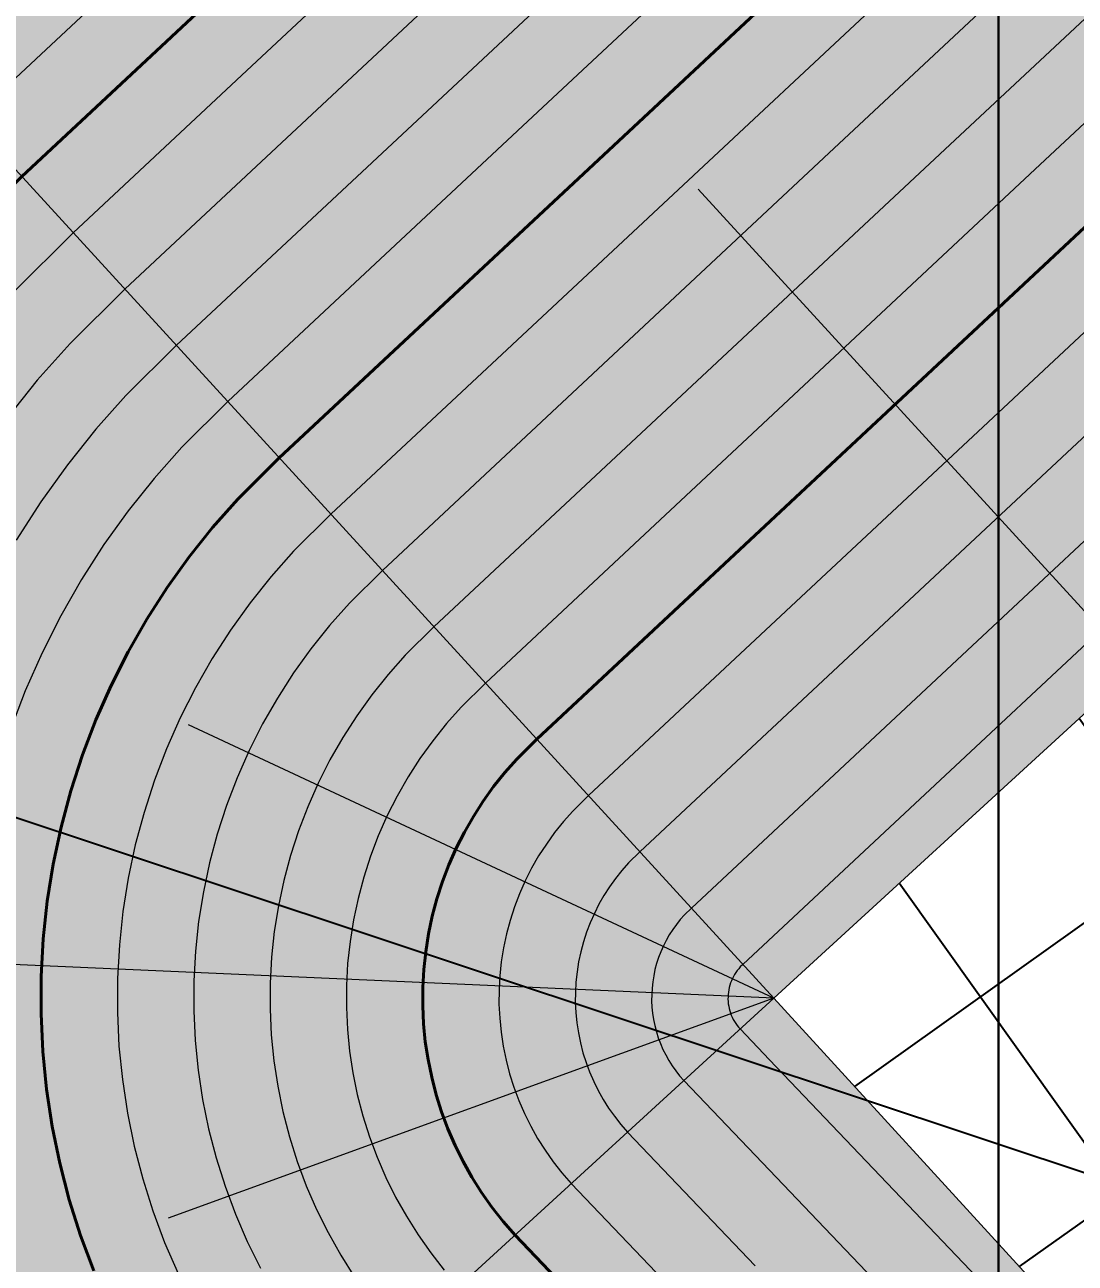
# Model space of a CAD drawing. Header units: metres. Extents: x 2306714 to 2308412, y 453204 to 454783.
# Drawn here: x 2307423.034 to 2307425.1, y 454009.061 to 454011.496 of the extents above; entities that cross this region are included whole.
import ezdxf

# ---------------------------------------------------------------- set-up
doc = ezdxf.new("R2010")
doc.units = ezdxf.units.M
for name, color, linetype, lineweight in [('280_ПОР_Откосы планировки', 250, 'Continuous', 20), ('ГП_АД том 3.2.6', 250, 'Continuous', 40), ('ГП_ВП', 1, 'Continuous', 40), ('ПП_Дорога_Покрытия_Откос', 3, 'Continuous', 9)]:
    doc.layers.add(name, color=color, linetype=linetype, lineweight=lineweight)
for name, color, linetype in [('АД_серый', 250, 'Continuous'), ('ГП_здания', 7, 'Continuous'), ('ГП_ПЗМ', 7, 'Continuous'), ('ГП_ПЗМ @ 0.5 (2)', 7, 'Continuous'), ('ПП_Дорога_Покрытия_Газон', 3, 'Continuous')]:
    doc.layers.add(name, color=color, linetype=linetype)
doc.styles.add('ASML', font='isocpeui.ttf')
doc.styles.add('СПДС', font='isocpeur.ttf')

# ---------------------------------------------------------------- blocks, each defined once
blk = doc.blocks.new('АД 3.2.6')
at = {"layer": 'АД_серый'}
h = blk.add_hatch(dxfattribs=at)
h.set_pattern_fill('ANSI37', color=256, scale=0.25)
h.set_pattern_definition([(45, (-2306965.9422, -453205.9558), (-0.56126600757, 0.56126600757), []), (135, (-2306965.9422, -453205.9558), (-0.56126600757, -0.56126600757), [])])
edge = h.paths.add_edge_path()
edge.add_line((1053.9319, 1206.0854), (1054.0254, 1208.2048))
edge.add_line((1054.0254, 1208.2048), (1018.622, 1175.7919))
edge.add_line((1018.622, 1175.7919), (966.9921, 1128.523))
edge.add_line((966.9921, 1128.523), (878.4835, 1047.4907))
edge.add_line((878.4835, 1047.4907), (841.605, 1013.7272))
edge.add_line((841.605, 1013.7272), (814.3149, 988.7422))
edge.add_line((814.3149, 988.7422), (777.4363, 954.9787))
edge.add_line((777.4363, 954.9787), (740.5578, 921.2153))
edge.add_line((740.5578, 921.2153), (666.8007, 853.6883))
edge.add_line((666.8007, 853.6883), (629.9221, 819.9248))
edge.add_line((629.9221, 819.9248), (593.0436, 786.1613))
edge.add_line((593.0436, 786.1613), (556.165, 752.3978))
edge.add_line((556.165, 752.3978), (292.4178, 510.9289))
edge.add_line((292.4178, 510.9289), (59.0612, 297.2835))
edge.add_arc((479.2476, -161.67), 622.25, 132.475091, 141.1317968)
edge.add_line((-5.2309, 228.8112), (-27.9582, 200.6129))
edge.add_arc((-516.719, 594.5456), 627.75, 312.4752307, 321.1317966, ccw=False)
edge.add_line((-92.8174, 131.5364), (-212.2347, 22.2055))
edge.add_line((-212.2347, 22.2055), (-211.2218, 21.0992))
edge.add_line((-211.2218, 21.0992), (-91.8045, 130.43))
edge.add_arc((-516.719, 594.5456), 629.25, 312.4752307, 321.1317966)
edge.add_line((-26.7903, 199.6716), (-4.063, 227.8699))
edge.add_arc((479.2476, -161.67), 620.75, 132.475091, 141.1317968, ccw=False)
edge.add_line((60.0741, 296.1771), (293.446, 509.8366))
edge.add_line((293.446, 509.8366), (557.178, 751.2915))
edge.add_line((557.178, 751.2915), (594.0565, 785.0549))
edge.add_line((594.0565, 785.0549), (630.9351, 818.8184))
edge.add_line((630.9351, 818.8184), (667.8136, 852.5819))
edge.add_line((667.8136, 852.5819), (741.5707, 920.1089))
edge.add_line((741.5707, 920.1089), (778.4493, 953.8723))
edge.add_line((778.4493, 953.8723), (815.3278, 987.6358))
edge.add_line((815.3278, 987.6358), (842.6179, 1012.6208))
edge.add_line((842.6179, 1012.6208), (879.4965, 1046.3843))
edge.add_line((879.4965, 1046.3843), (968.005, 1127.4166))
edge.add_line((968.005, 1127.4166), (1019.635, 1174.6855))
edge.add_line((1019.635, 1174.6855), (1053.9319, 1206.0854))
blk = doc.blocks.new('Водоподготовка 4 этап')
at = {"layer": 'ПП_Дорога_Покрытия_Газон'}
h = blk.add_hatch(dxfattribs=at)
h.set_pattern_fill('ANSI37', color=256, scale=0.15, angle=-9.4754)
h.set_pattern_definition([(35.52464187, (44.87286, -13.77554), (-0.27672650945, 0.38760353645), []), (125.52464187, (44.87286, -13.77554), (-0.38760353645, -0.27672650945), [])])
h.paths.add_polyline_path([(2307424.5072, 454009.5826), (2307434.4658, 454018.7), (2307440.8133, 454011.7668), (2307440.0757, 454011.0915), (2307434.4035, 454017.2871), (2307425.92, 454009.5203), (2307431.5923, 454003.3247), (2307430.8547, 454002.6494)])
blk = doc.blocks.new('Откос водоподготовка')
at = {"layer": 'ПП_Дорога_Покрытия_Откос'}
h = blk.add_hatch(dxfattribs=at)
h.set_pattern_fill('GRASS', color=110, scale=0.02, style=0)
h.set_pattern_definition([(90, (-2307476.39992, -453943.012), (-0.3592102448, 0.3592102448), [0.09525, -0.6231704896]), (45, (-2307476.3999, -453943.012), (-0.35921024484, 0.35921024484), [0.09525, -0.41275]), (135, (-2307476.3999, -453943.012), (-0.35921024484, -0.35921024484), [0.09525, -0.41275])])
edge = h.paths.add_edge_path()
edge.add_line((21.8144, 23.7332), (19.4805, 26.2824))
edge.add_arc((14.2034, 31.7531), 7.6011, 224.01825, 313.96768, ccw=False)
edge.add_line((8.7374, 26.4712), (-14.2313, 49.8411))
edge.add_line((-14.2313, 49.8411), (-16.3684, 52.397))
edge.add_line((-16.3684, 52.397), (-12.6035, 55.7732))
edge.add_arc((-14.1211, 57.4155), 2.2362, 312.7392, 402.1139)
edge.add_line((-12.4623, 58.9152), (-20.0632, 67.5119))
edge.add_arc((-21.6748, 65.6526), 2.4606, 49.0831, 132.0219)
edge.add_line((-23.322, 67.4805), (-26.7595, 64.282))
edge.add_line((-26.7595, 64.282), (-32.9528, 71.1661))
edge.add_arc((-34.8036, 69.4631), 2.5151, 42.6199, 96.7451)
edge.add_line((-35.099, 71.9608), (-40.0146, 77.4453))
edge.add_arc((-41.9539, 75.6862), 2.6183, 42.21, 132.1302)
edge.add_line((-43.7103, 77.628), (-53.6822, 68.3744))
edge.add_arc((-51.8986, 66.5788), 2.5309, 134.8087, 222.703)
edge.add_line((-53.7585, 64.8624), (-48.8132, 59.7313))
edge.add_arc((-47.5049, 57.8276), 2.3099, 124.5002, 222.1903)
edge.add_line((-49.2163, 56.2763), (-37.3064, 43.7172))
edge.add_arc((-35.8624, 45.0377), 1.9567, 222.4411, 310.7557)
edge.add_line((-34.585, 43.5555), (-33.3084, 44.4962))
edge.add_arc((-28.6703, 36.7367), 9.04, 43.33708, 120.86807, ccw=False)
edge.add_line((-22.0952, 42.9408), (-19.4384, 40.1533))
edge.add_line((-19.4384, 40.1533), (-0.7496, 17.7856))
edge.add_arc((-6.3759, 13.0143), 7.3771, -51.17383, 40.29914, ccw=False)
edge.add_line((-1.7508, 7.2671), (0.7936, 4.488))
edge.add_arc((-6.5331, 12.4906), 10.85, 312.47512, 402.4751)
edge.add_line((1.4696, 19.8173), (-20.7926, 44.1334))
edge.add_arc((-28.7952, 36.8067), 10.85, 42.47508, 130.6265)
edge.add_line((-35.8599, 45.0415), (-47.5459, 57.8057))
edge.add_line((-47.5459, 57.8057), (-45.5452, 59.6374))
edge.add_line((-45.5452, 59.6374), (-51.8927, 66.5706))
edge.add_line((-51.8927, 66.5706), (-41.9341, 75.6879))
edge.add_line((-41.9341, 75.6879), (-35.5866, 68.7548))
edge.add_line((-35.5866, 68.7548), (-34.7859, 69.4878))
edge.add_line((-34.7859, 69.4878), (-26.9038, 60.8785))
edge.add_line((-26.9038, 60.8785), (-21.667, 65.6729))
edge.add_line((-21.667, 65.6729), (-14.104, 57.4121))
edge.add_line((-14.104, 57.4121), (-19.3408, 52.6177))
edge.add_line((-19.3408, 52.6177), (6.4851, 24.4092))
edge.add_arc((14.4877, 31.7348), 10.8493, 222.47117, 312.47904)
at = {"layer": '280_ПОР_Откосы планировки', "linetype": 'Continuous', "lineweight": 20}
for p, q in [((-51.8927, 66.5706, 146.46), (-53.6083, 68.4444, 144.7663)), ((-51.1814, 67.2218, 146.4664), (-52.0413, 68.1611, 145.6174)), ((-51.8927, 66.5706, 146.46), (-53.0438, 67.1079, 145.6137)), ((-51.8927, 66.5706, 146.46), (-54.4284, 66.6824, 144.7695)), ((-51.8927, 66.5706, 146.46), (-53.7585, 64.8624, 144.7736)), ((-51.8927, 66.5706, 146.46), (-53.0837, 66.1377, 145.6158))]:
    blk.add_line(p, q, dxfattribs=at)
at = {"layer": '280_ПОР_Откосы планировки', "linetype": 'Continuous', "lineweight": 20, "elevation": 144.8338, "flags": 128}
blk.add_lwpolyline([(-20.7926, 44.1334, 0.404795), (-35.8599, 45.0415), (-47.5459, 57.8057), (-45.5452, 59.6374), (-51.8927, 66.5706), (-41.9341, 75.6879), (-35.5866, 68.7548), (-34.7859, 69.4878), (-26.9038, 60.8785), (-21.667, 65.6729), (-14.104, 57.4121), (-19.3408, 52.6177), (6.4851, 24.4092, 0.414254)], format="xyb", dxfattribs=at)
blk = doc.blocks.new('BD_Cart_Volume')
at = {"color": 1, "linetype": 'ByBlock', "lineweight": -2, "transparency": 33554687, "style": 'СПДС'}
blk.add_attdef('Volume_001', (-2.125, 0.75), '', height=2.5, dxfattribs=at)
at = {"color": 7, "linetype": 'ByBlock', "lineweight": -2, "transparency": 33554687, "style": 'СПДС'}
blk.add_attdef('Area_001', (-1.0625, -1.625), '', height=1.25, dxfattribs=at)
blk = doc.blocks.new('ПЗМ водподготовка')
at = {"layer": 'ГП_ПЗМ'}
h = blk.add_hatch(dxfattribs=at)
h.set_pattern_fill('ANSI31', color=1, angle=5156.6202, style=0)
h.set_pattern_definition([(161.62015618, (-2307422.0322, -453942.3495), (-1.001125794, -3.013033711), [])])
h.paths.add_polyline_path([(53.6181, 18.4481), (48.7154, 24.3023), (62.9168, 24.3023), (62.9168, 10.6918), (55.9379, 4.3023), (52.6169, 7.9296), (53.4343, 8.6839), (54.1242, 9.5545), (54.6743, 10.5238), (55.0706, 11.5657), (55.2671, 12.4558), (55.353, 13.3654), (55.3272, 14.2794), (55.191, 15.182), (54.947, 16.0633), (54.5993, 16.9094), (54.1546, 17.707), (53.6201, 18.4454)])
h.paths.add_polyline_path([(75.941, 22.7136), (76.9586, 23.5475), (76.2676, 24.3023), (62.9168, 24.3023), (62.9168, 10.6918)])
h.paths.add_polyline_path([(33.5836, 42.2278), (22.9168, 32.4907), (22.9168, 44.3023), (25.845, 44.3023), (29.6812, 43.4534), (32.2725, 43.6033), (31.4959, 44.3023), (42.9168, 44.3023), (42.9168, 31.2393), (34.9293, 40.8159)])
h.paths.add_polyline_path([(7.9068, 25.1477), (4.6557, 28.5924), (5.5244, 44.3023), (9.8968, 44.3023), (14.1233, 39.8611), (14.534, 39.9805), (15.4461, 44.3023), (22.9168, 44.3023), (22.9168, 32.4907), (20.7577, 30.5198), (16.1064, 36.2111), (15.8874, 36.2061), (15.6635, 35.9437), (14.2154, 34.2837), (13.3675, 33.4764), (11.8422, 31.6095)])
h.paths.add_polyline_path([(42.9168, 31.2393), (42.9168, 44.3023), (46.2364, 44.3023), (62.9168, 27.3253), (62.9168, 24.3023), (48.7154, 24.3023), (48.2686, 24.8367), (42.9814, 31.162)])
h.paths.add_polyline_path([(73.8482, 26.9449), (72.6863, 26.017), (71.362, 25.3393), (69.93, 24.937), (68.4459, 24.8232), (66.9684, 25.0001), (65.5516, 25.4586), (64.2486, 26.1792), (62.9168, 27.3253), (62.9168, 24.3023), (76.2676, 24.3023)])
h.paths.add_polyline_path([(43.5101, 51.3835), (42.9168, 55.0373), (42.9168, 57.3761), (43.1597, 57.6149), (43.4881, 58.116), (43.5807, 58.4513), (43.5441, 58.7506), (43.3501, 59.0397), (42.961, 59.2979), (42.9168, 59.312), (42.9168, 64.3023), (57.6209, 64.3023)])
h.paths.add_polyline_path([(42.9168, 47.681), (42.9168, 44.3023), (46.2364, 44.3023)])
h.paths.add_polyline_path([(-27.7163, 58.7477), (-32.8018, 64.3023), (-23.5687, 64.3023)])
h.paths.add_polyline_path([(-32.8018, 64.3023), (-35.4513, 67.1963), (-29.8949, 66.9548), (-30.0507, 67.0124), (-29.7281, 66.9666), (-22.9746, 65.588), (-22.9299, 65.239), (-22.9722, 65.0601), (-23.0311, 65.0222), (-23.5687, 64.3023)])
h.paths.add_polyline_path([(-0.6123, 66.8197), (-0.723, 67.2052), (-0.7172, 67.5893), (-0.5866, 67.9644), (-0.3244, 68.3231), (0.0746, 68.6585), (0.6144, 68.964), (2.9168, 71.1031), (2.9168, 64.3023), (1.7875, 64.3023), (0.6092, 65.5249), (0.1708, 65.846), (-0.301, 66.3173)])
h.paths.add_polyline_path([(2.9168, 74.5726), (-8.3648, 78.104), (-5.6437, 84.3023), (2.9168, 84.3023)])
h.paths.add_polyline_path([(2.9168, 84.3023), (-5.6437, 84.3023), (-2.4771, 91.5155), (2.9168, 99.8577)])
h.paths.add_polyline_path([(22.9168, 84.3023), (2.9168, 84.3023), (2.9168, 99.8577), (3.1307, 100.1885), (5.6655, 104.3023), (22.9168, 104.3023)])
h.paths.add_polyline_path([(22.9168, 104.3023), (5.6655, 104.3023), (9.6793, 110.8166), (13.4526, 115.2459), (14.1766, 115.9087), (22.9168, 106.3627)])
h.paths.add_polyline_path([(42.9168, 84.3023), (42.9168, 84.5187), (24.8033, 104.3023), (22.9168, 104.3023), (22.9168, 84.3023)])
h.paths.add_polyline_path([(22.9168, 106.3627), (22.9168, 104.3023), (24.8033, 104.3023)])
h.paths.add_polyline_path([(57.6209, 64.3023), (59.6911, 66.1977), (43.1149, 84.3023), (42.9168, 84.3023), (42.9168, 64.3023)])
h.paths.add_polyline_path([(22.9168, 79.8966), (22.9168, 84.3023), (42.9168, 84.3023), (42.9168, 64.3023), (22.9168, 64.3023), (22.9168, 71.1701), (27.4585, 68.9258), (29.4673, 66.6743), (31.213, 68.267), (31.2895, 68.312), (31.7786, 68.6002), (32.3618, 68.7368), (32.3903, 68.7435), (32.9638, 68.7237), (33.0487, 68.7154), (33.5891, 68.6029), (34.1303, 68.3096), (34.5009, 67.9836), (34.6051, 68.2124), (34.5846, 68.3954), (34.5171, 68.4849), (33.3604, 74.2491), (32.7632, 79.312), (30.1389, 81.0621), (29.1204, 81.8705), (28.0948, 81.9972), (26.0625, 81.6008)])
h.paths.add_polyline_path([(33.7335, 57.6548), (35.1515, 56.1059), (37.438, 58.1992), (36.0199, 59.7481)], flags=0)
h.paths.add_polyline_path([(2.9168, 74.5726), (2.9168, 84.3023), (22.9168, 84.3023), (22.9168, 79.8966), (16.1773, 76.2454), (15.9216, 76.3578), (18.7063, 73.2507), (19.8147, 72.7093), (19.8514, 72.6913), (19.3888, 72.6459), (19.2702, 72.6274), (19.9321, 72.652), (20.0434, 72.5976), (20.2379, 72.5434), (20.4949, 72.4521), (20.5835, 72.4052), (21.1084, 72.1104), (21.4481, 71.8959), (22.9168, 71.1701), (22.9168, 64.3023), (13.1942, 64.3023), (17.3059, 68.0668), (12.3089, 73.5248), (5.3006, 67.1085), (7.8698, 64.3023), (2.9168, 64.3023), (2.9168, 71.1031), (7.358, 75.2293), (5.7084, 73.6987)])
h.paths.add_polyline_path([(2.2405, 63.8323), (1.7875, 64.3023), (2.9168, 64.3023), (2.9168, 63.1305)])
h.paths.add_polyline_path([(9.8968, 44.3023), (5.5244, 44.3023), (5.7645, 48.6446)], flags=16)
h.paths.add_polyline_path([(2.9168, 63.1305), (2.9168, 64.3023), (7.8698, 64.3023), (10.2976, 61.6504), (13.1942, 64.3023), (22.9168, 64.3023), (22.9168, 44.9348), (21.4373, 45.1063), (22.9168, 44.8944), (22.9168, 44.3023), (15.4461, 44.3023), (15.7527, 45.7554), (5.1514, 56.9388), (4.9242, 57.2334), (4.5439, 57.5888), (4.1601, 58.0772), (2.9168, 61.8047), (2.9168, 62.1578), (4.6116, 57.9616), (4.5584, 58.6407), (4.71, 59.3054), (5.0531, 59.8949), (5.5545, 60.3938)])
h.paths.add_polyline_path([(23.0694, 44.3023), (42.6682, 44.3023), (37.0528, 57.8466), (35.1515, 56.1059), (36.0199, 59.7481), (33.9941, 61.9608), (37.438, 58.1992), (40.2905, 50.3453), (40.159, 52.4016), (41.2987, 56.0182), (41.6127, 59.9148), (42.4707, 64.3023), (23.3767, 64.3023)])
h.paths.add_polyline_path([(33.7335, 57.6548), (35.1515, 56.1059), (37.438, 58.1992), (36.0199, 59.7481)], flags=16)
for points in [[(-17.0832, 84.3023), (-17.0832, 64.3023), (2.9168, 64.3023), (2.9168, 84.3023)], [(17.3059, 68.0668), (13.1942, 64.3023), (22.9168, 64.3023), (22.9168, 71.1701), (20.4165, 72.4936), (20.0434, 72.5976), (18.7063, 73.2507), (15.9216, 76.3578), (22.9168, 73.2857), (22.9168, 84.3023), (2.9168, 84.3023), (2.9168, 64.3023), (7.8698, 64.3023), (5.3006, 67.1085), (12.3089, 73.5248)]]:
    blk.add_lwpolyline(points, close=True, dxfattribs=at)
at = {"layer": 'ГП_ПЗМ @ 0.5 (2)'}
ref = blk.add_blockref('BD_Cart_Volume', (1.5221, 67.3341), dxfattribs=dict(at, xscale=0.5, yscale=0.5, zscale=0.5))
ref.add_attrib('Volume_001', '+9.28', (-0.6739, 67.7091), dxfattribs={"layer": '0', "color": 1, "linetype": 'ByBlock', "lineweight": -2, "transparency": 33554687, "height": 1.25, "style": 'ASML'})

msp = doc.modelspace()

# ---------------------------------------------------------------- hatches: boundary and pattern name
at = {"layer": 'ПП_Дорога_Покрытия_Газон'}
h = msp.add_hatch(dxfattribs=at)
h.set_pattern_fill('ANSI37', color=256, scale=0.15, angle=-9.47535813)
edge = h.paths.add_edge_path()
edge.add_line((2307436.3853, 454020.4573), (2307441.303, 454014.9763))
edge.add_line((2307441.303, 454014.9763), (2307441.3992, 454014.9864))
edge.add_line((2307441.3992, 454014.9864), (2307441.531, 454014.9932))
edge.add_line((2307441.531, 454014.9932), (2307441.6629, 454014.993))
edge.add_line((2307441.6629, 454014.993), (2307441.7947, 454014.9859))
edge.add_line((2307441.7947, 454014.9859), (2307441.9259, 454014.9718))
edge.add_line((2307441.9259, 454014.9718), (2307442.0562, 454014.9508))
edge.add_line((2307442.0562, 454014.9508), (2307442.1852, 454014.9229))
edge.add_line((2307442.1852, 454014.9229), (2307442.3125, 454014.8883))
edge.add_line((2307442.3125, 454014.8883), (2307442.4379, 454014.847))
edge.add_line((2307442.4379, 454014.847), (2307442.5609, 454014.7992))
edge.add_line((2307442.5609, 454014.7992), (2307442.6812, 454014.7449))
edge.add_line((2307442.6812, 454014.7449), (2307442.7984, 454014.6844))
edge.add_line((2307442.7984, 454014.6844), (2307442.9123, 454014.6177))
edge.add_line((2307442.9123, 454014.6177), (2307443.0287, 454014.5419))
edge.add_line((2307443.0287, 454014.5419), (2307443.1407, 454014.4598))
edge.add_line((2307443.1407, 454014.4598), (2307443.248, 454014.3717))
edge.add_line((2307443.248, 454014.3717), (2307443.3503, 454014.2777))
edge.add_line((2307443.3503, 454014.2777), (2307443.4471, 454014.1781))
edge.add_line((2307443.4471, 454014.1781), (2307449.6405, 454007.294))
edge.add_line((2307449.6405, 454007.294), (2307453.078, 454010.4925))
edge.add_line((2307453.078, 454010.4925), (2307453.1822, 454010.5815))
edge.add_line((2307453.1822, 454010.5815), (2307453.2912, 454010.6645))
edge.add_line((2307453.2912, 454010.6645), (2307453.4046, 454010.7413))
edge.add_line((2307453.4046, 454010.7413), (2307453.5222, 454010.8116))
edge.add_line((2307453.5222, 454010.8116), (2307453.6435, 454010.8753))
edge.add_line((2307453.6435, 454010.8753), (2307453.7682, 454010.9322))
edge.add_line((2307453.7682, 454010.9322), (2307453.8958, 454010.982))
edge.add_line((2307453.8958, 454010.982), (2307454.026, 454011.0246))
edge.add_line((2307454.026, 454011.0246), (2307454.1584, 454011.0599))
edge.add_line((2307454.1584, 454011.0599), (2307454.2925, 454011.0878))
edge.add_line((2307454.2925, 454011.0878), (2307454.428, 454011.1081))
edge.add_line((2307454.428, 454011.1081), (2307454.5645, 454011.1209))
edge.add_line((2307454.5645, 454011.1209), (2307454.7014, 454011.126))
edge.add_line((2307454.7014, 454011.126), (2307454.8384, 454011.1235))
edge.add_line((2307454.8384, 454011.1235), (2307454.975, 454011.1134))
edge.add_line((2307454.975, 454011.1134), (2307455.1108, 454011.0957))
edge.add_line((2307455.1108, 454011.0957), (2307455.2455, 454011.0704))
edge.add_line((2307455.2455, 454011.0704), (2307455.3785, 454011.0377))
edge.add_line((2307455.3785, 454011.0377), (2307455.5096, 454010.9976))
edge.add_line((2307455.5096, 454010.9976), (2307455.6381, 454010.9502))
edge.add_line((2307455.6381, 454010.9502), (2307455.7639, 454010.8958))
edge.add_line((2307455.7639, 454010.8958), (2307455.8864, 454010.8344))
edge.add_line((2307455.8864, 454010.8344), (2307456.0053, 454010.7664))
edge.add_line((2307456.0053, 454010.7664), (2307456.1202, 454010.6918))
edge.add_line((2307456.1202, 454010.6918), (2307456.2308, 454010.6109))
edge.add_line((2307456.2308, 454010.6109), (2307456.3367, 454010.524))
edge.add_line((2307456.3367, 454010.524), (2307456.4376, 454010.4313))
edge.add_line((2307456.4376, 454010.4313), (2307456.5332, 454010.3331))
edge.add_line((2307456.5332, 454010.3331), (2307461.1135, 454005.1543))
edge.add_line((2307461.1135, 454005.1543), (2307462.6863, 454003.3683))
edge.add_line((2307462.6863, 454003.3683), (2307463.9376, 454001.9272))
edge.add_line((2307463.9376, 454001.9272), (2307464.0215, 454001.8289))
edge.add_line((2307464.0215, 454001.8289), (2307464.0995, 454001.7259))
edge.add_line((2307464.0995, 454001.7259), (2307464.1714, 454001.6186))
edge.add_line((2307464.1714, 454001.6186), (2307464.237, 454001.5073))
edge.add_line((2307464.237, 454001.5073), (2307464.2961, 454001.3925))
edge.add_line((2307464.2961, 454001.3925), (2307464.3485, 454001.2744))
edge.add_line((2307464.3485, 454001.2744), (2307464.3939, 454001.1535))
edge.add_line((2307464.3939, 454001.1535), (2307464.4323, 454001.0301))
edge.add_line((2307464.4323, 454001.0301), (2307464.4635, 454000.9048))
edge.add_line((2307464.4635, 454000.9048), (2307464.4874, 454000.7778))
edge.add_line((2307464.4874, 454000.7778), (2307464.5039, 454000.6497))
edge.add_line((2307464.5039, 454000.6497), (2307464.5131, 454000.5209))
edge.add_line((2307464.5131, 454000.5209), (2307464.5147, 454000.3917))
edge.add_line((2307464.5147, 454000.3917), (2307464.5089, 454000.2627))
edge.add_line((2307464.5089, 454000.2627), (2307464.4957, 454000.1342))
edge.add_line((2307464.4957, 454000.1342), (2307464.475, 454000.0066))
edge.add_line((2307464.475, 454000.0066), (2307464.4471, 453999.8805))
edge.add_line((2307464.4471, 453999.8805), (2307464.4119, 453999.7562))
edge.add_line((2307464.4119, 453999.7562), (2307464.3695, 453999.6342))
edge.add_line((2307464.3695, 453999.6342), (2307464.3203, 453999.5148))
edge.add_line((2307464.3203, 453999.5148), (2307464.2641, 453999.3984))
edge.add_line((2307464.2641, 453999.3984), (2307464.2014, 453999.2855))
edge.add_line((2307464.2014, 453999.2855), (2307464.1323, 453999.1764))
edge.add_line((2307464.1323, 453999.1764), (2307464.0569, 453999.0715))
edge.add_line((2307464.0569, 453999.0715), (2307463.9757, 453998.9711))
edge.add_line((2307463.9757, 453998.9711), (2307463.8887, 453998.8755))
edge.add_line((2307463.8887, 453998.8755), (2307463.7964, 453998.7852))
edge.add_line((2307463.7964, 453998.7852), (2307460.0315, 453995.409))
edge.add_line((2307460.0315, 453995.409), (2307462.0146, 453993.0114))
edge.add_line((2307462.0146, 453993.0114), (2307462.3228, 453992.6948))
edge.add_line((2307462.3228, 453992.6948), (2307463.313, 453991.6919))
edge.add_line((2307463.313, 453991.6919), (2307481.7229, 454008.5477))
edge.add_line((2307481.7229, 454008.5477), (2307436.2088, 454058.2582))
edge.add_line((2307436.2088, 454058.2582), (2307384.949, 454011.3282))
edge.add_line((2307384.949, 454011.3282), (2307430.4622, 453961.616))
edge.add_line((2307430.4622, 453961.616), (2307455.5814, 453984.6134))
edge.add_line((2307455.5814, 453984.6134), (2307454.3047, 453985.9528))
edge.add_line((2307454.3047, 453985.9528), (2307453.178, 453986.9713))
edge.add_line((2307453.178, 453986.9713), (2307451.8964, 453987.7879))
edge.add_line((2307451.8964, 453987.7879), (2307450.8819, 453988.2389))
edge.add_line((2307450.8819, 453988.2389), (2307449.8199, 453988.5618))
edge.add_line((2307449.8199, 453988.5618), (2307448.7233, 453988.7519))
edge.add_line((2307448.7233, 453988.7519), (2307447.6141, 453988.805))
edge.add_line((2307447.6141, 453988.805), (2307446.0402, 453988.6446))
edge.add_line((2307446.0402, 453988.6446), (2307444.5153, 453988.2079))
edge.add_line((2307444.5153, 453988.2079), (2307443.0916, 453987.5082))
edge.add_line((2307443.0916, 453987.5082), (2307441.8149, 453986.5675))
edge.add_line((2307441.8149, 453986.5675), (2307441.7212, 453986.4916))
edge.add_line((2307441.7212, 453986.4916), (2307441.6229, 453986.4216))
edge.add_line((2307441.6229, 453986.4216), (2307441.5205, 453986.3578))
edge.add_line((2307441.5205, 453986.3578), (2307441.4144, 453986.3004))
edge.add_line((2307441.4144, 453986.3004), (2307441.305, 453986.2497))
edge.add_line((2307441.305, 453986.2497), (2307441.1926, 453986.2059))
edge.add_line((2307441.1926, 453986.2059), (2307441.0778, 453986.169))
edge.add_line((2307441.0778, 453986.169), (2307440.9609, 453986.1393))
edge.add_line((2307440.9609, 453986.1393), (2307440.8423, 453986.1168))
edge.add_line((2307440.8423, 453986.1168), (2307440.7227, 453986.1017))
edge.add_line((2307440.7227, 453986.1017), (2307440.6023, 453986.094))
edge.add_line((2307440.6023, 453986.094), (2307440.4817, 453986.0937))
edge.add_line((2307440.4817, 453986.0937), (2307440.3613, 453986.1009))
edge.add_line((2307440.3613, 453986.1009), (2307440.2415, 453986.1155))
edge.add_line((2307440.2415, 453986.1155), (2307440.1229, 453986.1374))
edge.add_line((2307440.1229, 453986.1374), (2307440.0059, 453986.1666))
edge.add_line((2307440.0059, 453986.1666), (2307439.8908, 453986.2029))
edge.add_line((2307439.8908, 453986.2029), (2307439.7783, 453986.2463))
edge.add_line((2307439.7783, 453986.2463), (2307439.6686, 453986.2965))
edge.add_line((2307439.6686, 453986.2965), (2307439.5622, 453986.3533))
edge.add_line((2307439.5622, 453986.3533), (2307439.4596, 453986.4166))
edge.add_line((2307439.4596, 453986.4166), (2307439.361, 453986.4862))
edge.add_line((2307439.361, 453986.4862), (2307439.2669, 453986.5616))
edge.add_line((2307439.2669, 453986.5616), (2307439.1776, 453986.6427))
edge.add_line((2307439.1776, 453986.6427), (2307439.0935, 453986.7292))
edge.add_line((2307439.0935, 453986.7292), (2307437.785, 453988.1048))
edge.add_line((2307437.785, 453988.1048), (2307427.1836, 453999.2883))
edge.add_line((2307427.1836, 453999.2883), (2307427.1025, 453999.3823))
edge.add_line((2307427.1025, 453999.3823), (2307427.0268, 453999.4806))
edge.add_line((2307427.0268, 453999.4806), (2307426.9565, 453999.5829))
edge.add_line((2307426.9565, 453999.5829), (2307426.8894, 453999.6915))
edge.add_line((2307426.8894, 453999.6915), (2307426.8285, 453999.8037))
edge.add_line((2307426.8285, 453999.8037), (2307426.7741, 453999.9192))
edge.add_line((2307426.7741, 453999.9192), (2307426.7263, 454000.0375))
edge.add_line((2307426.7263, 454000.0375), (2307426.6852, 454000.1584))
edge.add_line((2307426.6852, 454000.1584), (2307426.651, 454000.2814))
edge.add_line((2307426.651, 454000.2814), (2307426.6238, 454000.4061))
edge.add_line((2307426.6238, 454000.4061), (2307426.6037, 454000.5322))
edge.add_line((2307426.6037, 454000.5322), (2307426.5907, 454000.6592))
edge.add_line((2307426.5907, 454000.6592), (2307426.5849, 454000.7867))
edge.add_line((2307426.5849, 454000.7867), (2307426.5864, 454000.9144))
edge.add_line((2307426.5864, 454000.9144), (2307426.595, 454001.0417))
edge.add_line((2307426.595, 454001.0417), (2307426.6108, 454001.1684))
edge.add_line((2307426.6108, 454001.1684), (2307426.6337, 454001.294))
edge.add_line((2307426.6337, 454001.294), (2307426.6637, 454001.4181))
edge.add_line((2307426.6637, 454001.4181), (2307426.7006, 454001.5403))
edge.add_line((2307426.7006, 454001.5403), (2307426.7444, 454001.6602))
edge.add_line((2307426.7444, 454001.6602), (2307426.7948, 454001.7775))
edge.add_line((2307426.7948, 454001.7775), (2307426.8518, 454001.8917))
edge.add_line((2307426.8518, 454001.8917), (2307426.9152, 454002.0025))
edge.add_line((2307426.9152, 454002.0025), (2307426.9847, 454002.1096))
edge.add_line((2307426.9847, 454002.1096), (2307427.0601, 454002.2126))
edge.add_line((2307427.0601, 454002.2126), (2307427.1412, 454002.3112))
edge.add_line((2307427.1412, 454002.3112), (2307427.2278, 454002.405))
edge.add_line((2307427.2278, 454002.405), (2307427.3195, 454002.4938))
edge.add_line((2307427.3195, 454002.4938), (2307427.5873, 454002.7439))
edge.add_line((2307427.5873, 454002.7439), (2307424.3094, 454006.1476))
edge.add_line((2307424.3094, 454006.1476), (2307424.346, 454006.1058))
edge.add_line((2307424.346, 454006.1058), (2307422.7168, 454007.7962))
edge.add_arc((2307424.5003, 454009.5906), 2.53, 133.2288, 225.1732, ccw=False)
edge.add_line((2307422.7675, 454011.434), (2307432.6396, 454020.5937))
edge.add_arc((2307434.4459, 454018.697), 2.6192, 42.2297, 133.6014, ccw=False)
h.paths.add_polyline_path([(2307441.2679, 454014.9726), (2307441.2634, 454014.9721), (2307441.2666, 454014.9687)])
h.paths.add_polyline_path([(2307434.495, 454018.868), (2307434.4546, 454018.8371), (2307434.3923, 454018.7802)])

# ---------------------------------------------------------------- linework, layer by layer
at = {"layer": 'ГП_ВП', "color": 1, "linetype": 'Continuous', "lineweight": 20, "flags": 128}
for points, elevation in [([(2307424.5716, 454012.8446), (2307423.0558, 454011.4287), (2307422.9271, 454011.3085), (2307422.794, 454011.1764), (2307422.7141, 454011.0865), (2307422.6389, 454010.9926), (2307422.5687, 454010.8949), (2307422.5036, 454010.7937), (2307422.4438, 454010.6893), (2307422.3895, 454010.5819), (2307422.3408, 454010.4718), (2307422.2979, 454010.3594), (2307422.2607, 454010.2449), (2307422.2296, 454010.1286), (2307422.2045, 454010.0109), (2307422.1855, 454009.892), (2307422.1727, 454009.7723), (2307422.166, 454009.6521), (2307422.1656, 454009.5317), (2307422.1713, 454009.4115), (2307422.1833, 454009.2917), (2307422.2014, 454009.1727), (2307422.2256, 454009.0548)], 144.9), ([(2307424.5716, 454012.8446), (2307423.0558, 454011.4287), (2307422.9271, 454011.3085), (2307422.794, 454011.1764), (2307422.7141, 454011.0865), (2307422.6389, 454010.9926), (2307422.5687, 454010.8949), (2307422.5036, 454010.7937), (2307422.4438, 454010.6893), (2307422.3895, 454010.5819), (2307422.3408, 454010.4718), (2307422.2979, 454010.3594), (2307422.2607, 454010.2449), (2307422.2296, 454010.1286), (2307422.2045, 454010.0109), (2307422.1855, 454009.892), (2307422.1727, 454009.7723), (2307422.166, 454009.6521), (2307422.1656, 454009.5317), (2307422.1713, 454009.4115), (2307422.1833, 454009.2917), (2307422.2014, 454009.1727), (2307422.2256, 454009.0548)], 144.9), ([(2307424.7742, 454012.6234), (2307423.4508, 454011.3872), (2307423.1296, 454011.0872), (2307423.0136, 454010.9721), (2307422.944, 454010.8937), (2307422.8784, 454010.8118), (2307422.8172, 454010.7266), (2307422.7605, 454010.6384), (2307422.7084, 454010.5474), (2307422.661, 454010.4537), (2307422.6186, 454010.3578), (2307422.5811, 454010.2598), (2307422.5488, 454010.16), (2307422.5216, 454010.0586), (2307422.4997, 454009.9559), (2307422.4832, 454009.8523), (2307422.472, 454009.748), (2307422.4662, 454009.6432), (2307422.4658, 454009.5382), (2307422.4708, 454009.4334), (2307422.4812, 454009.329), (2307422.497, 454009.2252), (2307422.5181, 454009.1225), (2307422.5445, 454009.0209)], 145.1), ([(2307424.7742, 454012.6234), (2307423.4508, 454011.3872), (2307423.1296, 454011.0872), (2307423.0136, 454010.9721), (2307422.944, 454010.8937), (2307422.8784, 454010.8118), (2307422.8172, 454010.7266), (2307422.7605, 454010.6384), (2307422.7084, 454010.5474), (2307422.661, 454010.4537), (2307422.6186, 454010.3578), (2307422.5811, 454010.2598), (2307422.5488, 454010.16), (2307422.5216, 454010.0586), (2307422.4997, 454009.9559), (2307422.4832, 454009.8523), (2307422.472, 454009.748), (2307422.4662, 454009.6432), (2307422.4658, 454009.5382), (2307422.4708, 454009.4334), (2307422.4812, 454009.329), (2307422.497, 454009.2252), (2307422.5181, 454009.1225), (2307422.5445, 454009.0209)], 145.1), ([(2307424.8755, 454012.5127), (2307423.6484, 454011.3665), (2307423.2309, 454010.9766), (2307423.1234, 454010.8699), (2307423.0589, 454010.7973), (2307422.9982, 454010.7214)], 145.2), ([(2307424.8755, 454012.5127), (2307423.6484, 454011.3665), (2307423.2309, 454010.9766), (2307423.1234, 454010.8699), (2307423.0589, 454010.7973), (2307422.9982, 454010.7214)], 145.2), ([(2307424.9768, 454012.4021), (2307423.8459, 454011.3458), (2307423.3322, 454010.8659), (2307423.2332, 454010.7677), (2307423.1738, 454010.7009), (2307423.118, 454010.631), (2307423.0657, 454010.5584), (2307423.0173, 454010.4831)], 145.3), ([(2307424.9768, 454012.4021), (2307423.8459, 454011.3458), (2307423.3322, 454010.8659), (2307423.2332, 454010.7677), (2307423.1738, 454010.7009), (2307423.118, 454010.631), (2307423.0657, 454010.5584), (2307423.0173, 454010.4831)], 145.3), ([(2307425.0781, 454012.2915), (2307424.0434, 454011.325), (2307423.4335, 454010.7553), (2307423.3431, 454010.6656), (2307423.2888, 454010.6045), (2307423.2377, 454010.5407), (2307423.19, 454010.4743), (2307423.1458, 454010.4055), (2307423.1052, 454010.3345), (2307423.0683, 454010.2616), (2307423.0352, 454010.1868), (2307423.006, 454010.1104)], 145.4), ([(2307425.0781, 454012.2915), (2307424.0434, 454011.325), (2307423.4335, 454010.7553), (2307423.3431, 454010.6656), (2307423.2888, 454010.6045), (2307423.2377, 454010.5407), (2307423.19, 454010.4743), (2307423.1458, 454010.4055), (2307423.1052, 454010.3345), (2307423.0683, 454010.2616), (2307423.0352, 454010.1868), (2307423.006, 454010.1104)], 145.4), ([(2307425.2807, 454012.0702), (2307424.4385, 454011.2835), (2307423.6361, 454010.534), (2307423.5627, 454010.4612), (2307423.5187, 454010.4117), (2307423.4772, 454010.3599), (2307423.4385, 454010.306), (2307423.4027, 454010.2502), (2307423.3697, 454010.1927), (2307423.3398, 454010.1335), (2307423.3129, 454010.0728), (2307423.2892, 454010.0108), (2307423.2688, 454009.9477), (2307423.2516, 454009.8836), (2307423.2378, 454009.8187), (2307423.2273, 454009.7531), (2307423.2202, 454009.6872), (2307423.2165, 454009.6209), (2307423.2163, 454009.5545), (2307423.2195, 454009.4882), (2307423.2261, 454009.4222), (2307423.236, 454009.3566), (2307423.2494, 454009.2916), (2307423.2661, 454009.2274), (2307423.286, 454009.1641), (2307423.3092, 454009.102), (2307423.3356, 454009.0411)], 145.6), ([(2307425.2807, 454012.0702), (2307424.4385, 454011.2835), (2307423.6361, 454010.534), (2307423.5627, 454010.4612), (2307423.5187, 454010.4117), (2307423.4772, 454010.3599), (2307423.4385, 454010.306), (2307423.4027, 454010.2502), (2307423.3697, 454010.1927), (2307423.3398, 454010.1335), (2307423.3129, 454010.0728), (2307423.2892, 454010.0108), (2307423.2688, 454009.9477), (2307423.2516, 454009.8836), (2307423.2378, 454009.8187), (2307423.2273, 454009.7531), (2307423.2202, 454009.6872), (2307423.2165, 454009.6209), (2307423.2163, 454009.5545), (2307423.2195, 454009.4882), (2307423.2261, 454009.4222), (2307423.236, 454009.3566), (2307423.2494, 454009.2916), (2307423.2661, 454009.2274), (2307423.286, 454009.1641), (2307423.3092, 454009.102), (2307423.3356, 454009.0411)], 145.6), ([(2307425.382, 454011.9595), (2307424.6361, 454011.2628), (2307423.7374, 454010.4234), (2307423.6725, 454010.3591), (2307423.6336, 454010.3153), (2307423.597, 454010.2695), (2307423.5628, 454010.2219), (2307423.5311, 454010.1726), (2307423.502, 454010.1217), (2307423.4755, 454010.0694), (2307423.4518, 454010.0158), (2307423.4309, 454009.961), (2307423.4128, 454009.9052), (2307423.3976, 454009.8486), (2307423.3854, 454009.7912), (2307423.3761, 454009.7333), (2307423.3699, 454009.675), (2307423.3666, 454009.6164), (2307423.3664, 454009.5578), (2307423.3692, 454009.4992), (2307423.375, 454009.4409), (2307423.3839, 454009.3829), (2307423.3957, 454009.3254), (2307423.4104, 454009.2687), (2307423.428, 454009.2128), (2307423.4485, 454009.1578), (2307423.4718, 454009.104), (2307423.4979, 454009.0515)], 145.7), ([(2307425.382, 454011.9595), (2307424.6361, 454011.2628), (2307423.7374, 454010.4234), (2307423.6725, 454010.3591), (2307423.6336, 454010.3153), (2307423.597, 454010.2695), (2307423.5628, 454010.2219), (2307423.5311, 454010.1726), (2307423.502, 454010.1217), (2307423.4755, 454010.0694), (2307423.4518, 454010.0158), (2307423.4309, 454009.961), (2307423.4128, 454009.9052), (2307423.3976, 454009.8486), (2307423.3854, 454009.7912), (2307423.3761, 454009.7333), (2307423.3699, 454009.675), (2307423.3666, 454009.6164), (2307423.3664, 454009.5578), (2307423.3692, 454009.4992), (2307423.375, 454009.4409), (2307423.3839, 454009.3829), (2307423.3957, 454009.3254), (2307423.4104, 454009.2687), (2307423.428, 454009.2128), (2307423.4485, 454009.1578), (2307423.4718, 454009.104), (2307423.4979, 454009.0515)], 145.7), ([(2307425.4833, 454011.8489), (2307424.8336, 454011.2421), (2307423.8387, 454010.3128), (2307423.7824, 454010.2569), (2307423.7486, 454010.2188), (2307423.7168, 454010.1791), (2307423.6871, 454010.1378), (2307423.6595, 454010.095), (2307423.6342, 454010.0508), (2307423.6113, 454010.0053), (2307423.5907, 454009.9588), (2307423.5725, 454009.9112), (2307423.5568, 454009.8628), (2307423.5436, 454009.8136), (2307423.533, 454009.7638), (2307423.5249, 454009.7135), (2307423.5195, 454009.6628), (2307423.5167, 454009.612), (2307423.5165, 454009.561), (2307423.5189, 454009.5102), (2307423.524, 454009.4595), (2307423.5317, 454009.4092), (2307423.5419, 454009.3593), (2307423.5547, 454009.31), (2307423.57, 454009.2614), (2307423.5878, 454009.2137), (2307423.6081, 454009.167), (2307423.6307, 454009.1214), (2307423.6556, 454009.077), (2307423.6828, 454009.034)], 145.8), ([(2307425.4833, 454011.8489), (2307424.8336, 454011.2421), (2307423.8387, 454010.3128), (2307423.7824, 454010.2569), (2307423.7486, 454010.2188), (2307423.7168, 454010.1791), (2307423.6871, 454010.1378), (2307423.6595, 454010.095), (2307423.6342, 454010.0508), (2307423.6113, 454010.0053), (2307423.5907, 454009.9588), (2307423.5725, 454009.9112), (2307423.5568, 454009.8628), (2307423.5436, 454009.8136), (2307423.533, 454009.7638), (2307423.5249, 454009.7135), (2307423.5195, 454009.6628), (2307423.5167, 454009.612), (2307423.5165, 454009.561), (2307423.5189, 454009.5102), (2307423.524, 454009.4595), (2307423.5317, 454009.4092), (2307423.5419, 454009.3593), (2307423.5547, 454009.31), (2307423.57, 454009.2614), (2307423.5878, 454009.2137), (2307423.6081, 454009.167), (2307423.6307, 454009.1214), (2307423.6556, 454009.077), (2307423.6828, 454009.034)], 145.8), ([(2307425.5845, 454011.7383), (2307425.0311, 454011.2213), (2307423.94, 454010.2021), (2307423.8922, 454010.1547), (2307423.8635, 454010.1224), (2307423.8365, 454010.0887), (2307423.8113, 454010.0537), (2307423.788, 454010.0173), (2307423.7665, 454009.9798), (2307423.747, 454009.9413), (2307423.7295, 454009.9018), (2307423.7141, 454009.8614), (2307423.7008, 454009.8203), (2307423.6896, 454009.7786), (2307423.6806, 454009.7363), (2307423.6738, 454009.6936), (2307423.6692, 454009.6507), (2307423.6668, 454009.6075), (2307423.6666, 454009.5643), (2307423.6687, 454009.5211), (2307423.673, 454009.4781), (2307423.6795, 454009.4354), (2307423.6882, 454009.3931), (2307423.699, 454009.3513), (2307423.712, 454009.3101), (2307423.7271, 454009.2696), (2307423.7443, 454009.23), (2307423.7635, 454009.1913), (2307423.7846, 454009.1536), (2307423.8077, 454009.1171), (2307423.8326, 454009.0818), (2307423.8593, 454009.0479)], 145.9), ([(2307425.5845, 454011.7383), (2307425.0311, 454011.2213), (2307423.94, 454010.2021), (2307423.8922, 454010.1547), (2307423.8635, 454010.1224), (2307423.8365, 454010.0887), (2307423.8113, 454010.0537), (2307423.788, 454010.0173), (2307423.7665, 454009.9798), (2307423.747, 454009.9413), (2307423.7295, 454009.9018), (2307423.7141, 454009.8614), (2307423.7008, 454009.8203), (2307423.6896, 454009.7786), (2307423.6806, 454009.7363), (2307423.6738, 454009.6936), (2307423.6692, 454009.6507), (2307423.6668, 454009.6075), (2307423.6666, 454009.5643), (2307423.6687, 454009.5211), (2307423.673, 454009.4781), (2307423.6795, 454009.4354), (2307423.6882, 454009.3931), (2307423.699, 454009.3513), (2307423.712, 454009.3101), (2307423.7271, 454009.2696), (2307423.7443, 454009.23), (2307423.7635, 454009.1913), (2307423.7846, 454009.1536), (2307423.8077, 454009.1171), (2307423.8326, 454009.0818), (2307423.8593, 454009.0479)], 145.9), ([(2307425.4262, 454011.1799), (2307424.1426, 454009.9808), (2307424.1118, 454009.9504), (2307424.0934, 454009.9296), (2307424.0761, 454009.9079), (2307424.0599, 454009.8854), (2307424.0448, 454009.862), (2307424.031, 454009.8379), (2307424.0185, 454009.8132), (2307424.0073, 454009.7878), (2307423.9974, 454009.7618), (2307423.9888, 454009.7354), (2307423.9816, 454009.7086), (2307423.9758, 454009.6814), (2307423.9714, 454009.654), (2307423.9685, 454009.6263), (2307423.9669, 454009.5986), (2307423.9668, 454009.5708), (2307423.9682, 454009.5431), (2307423.9709, 454009.5154), (2307423.9751, 454009.488), (2307423.9807, 454009.4608), (2307423.9877, 454009.4339), (2307423.996, 454009.4074), (2307424.0057, 454009.3814), (2307424.0168, 454009.3559), (2307424.0291, 454009.331), (2307424.0427, 454009.3068), (2307424.0575, 454009.2833), (2307424.0735, 454009.2606), (2307424.0907, 454009.2388), (2307424.1089, 454009.2179), (2307424.4569, 454008.8533)], 146.1), ([(2307425.4262, 454011.1799), (2307424.1426, 454009.9808), (2307424.1118, 454009.9504), (2307424.0934, 454009.9296), (2307424.0761, 454009.9079), (2307424.0599, 454009.8854), (2307424.0448, 454009.862), (2307424.031, 454009.8379), (2307424.0185, 454009.8132), (2307424.0073, 454009.7878), (2307423.9974, 454009.7618), (2307423.9888, 454009.7354), (2307423.9816, 454009.7086), (2307423.9758, 454009.6814), (2307423.9714, 454009.654), (2307423.9685, 454009.6263), (2307423.9669, 454009.5986), (2307423.9668, 454009.5708), (2307423.9682, 454009.5431), (2307423.9709, 454009.5154), (2307423.9751, 454009.488), (2307423.9807, 454009.4608), (2307423.9877, 454009.4339), (2307423.996, 454009.4074), (2307424.0057, 454009.3814), (2307424.0168, 454009.3559), (2307424.0291, 454009.331), (2307424.0427, 454009.3068), (2307424.0575, 454009.2833), (2307424.0735, 454009.2606), (2307424.0907, 454009.2388), (2307424.1089, 454009.2179), (2307424.4569, 454008.8533)], 146.1), ([(2307425.6237, 454011.1591), (2307424.2438, 454009.8702), (2307424.2217, 454009.8482), (2307424.2083, 454009.8332), (2307424.1958, 454009.8176), (2307424.1841, 454009.8013), (2307424.1733, 454009.7844), (2307424.1633, 454009.767), (2307424.1543, 454009.7491), (2307424.1461, 454009.7308), (2307424.139, 454009.712), (2307424.1328, 454009.6929), (2307424.1276, 454009.6736), (2307424.1234, 454009.6539), (2307424.1203, 454009.6341), (2307424.1181, 454009.6142), (2307424.117, 454009.5941), (2307424.1169, 454009.5741), (2307424.1179, 454009.554), (2307424.1199, 454009.5341), (2307424.1229, 454009.5142), (2307424.1269, 454009.4946), (2307424.132, 454009.4752), (2307424.138, 454009.4561), (2307424.145, 454009.4373), (2307424.153, 454009.4189), (2307424.1619, 454009.4009), (2307424.1717, 454009.3834), (2307424.1824, 454009.3664), (2307424.194, 454009.3501), (2307424.2064, 454009.3343), (2307424.2195, 454009.3192), (2307424.4709, 454009.0559)], 146.2), ([(2307425.6237, 454011.1591), (2307424.2438, 454009.8702), (2307424.2217, 454009.8482), (2307424.2083, 454009.8332), (2307424.1958, 454009.8176), (2307424.1841, 454009.8013), (2307424.1733, 454009.7844), (2307424.1633, 454009.767), (2307424.1543, 454009.7491), (2307424.1461, 454009.7308), (2307424.139, 454009.712), (2307424.1328, 454009.6929), (2307424.1276, 454009.6736), (2307424.1234, 454009.6539), (2307424.1203, 454009.6341), (2307424.1181, 454009.6142), (2307424.117, 454009.5941), (2307424.1169, 454009.5741), (2307424.1179, 454009.554), (2307424.1199, 454009.5341), (2307424.1229, 454009.5142), (2307424.1269, 454009.4946), (2307424.132, 454009.4752), (2307424.138, 454009.4561), (2307424.145, 454009.4373), (2307424.153, 454009.4189), (2307424.1619, 454009.4009), (2307424.1717, 454009.3834), (2307424.1824, 454009.3664), (2307424.194, 454009.3501), (2307424.2064, 454009.3343), (2307424.2195, 454009.3192), (2307424.4709, 454009.0559)], 146.2), ([(2307425.8213, 454011.1384), (2307424.3451, 454009.7596), (2307424.3315, 454009.746), (2307424.3233, 454009.7368), (2307424.3156, 454009.7272), (2307424.3084, 454009.7172), (2307424.3017, 454009.7068), (2307424.2956, 454009.6961), (2307424.29, 454009.685), (2307424.285, 454009.6738), (2307424.2806, 454009.6622), (2307424.2768, 454009.6505), (2307424.2736, 454009.6386), (2307424.271, 454009.6265), (2307424.2691, 454009.6143), (2307424.2678, 454009.602), (2307424.2671, 454009.5897), (2307424.267, 454009.5773), (2307424.2676, 454009.565), (2307424.2688, 454009.5527), (2307424.2707, 454009.5405), (2307424.2732, 454009.5284), (2307424.2763, 454009.5165), (2307424.28, 454009.5047), (2307424.2843, 454009.4931), (2307424.2892, 454009.4818), (2307424.2947, 454009.4708), (2307424.3007, 454009.46), (2307424.3073, 454009.4496), (2307424.3145, 454009.4395), (2307424.3221, 454009.4298), (2307424.3302, 454009.4205), (2307424.4849, 454009.2584), (2307425.953, 454007.7201)], 146.3), ([(2307425.8213, 454011.1384), (2307424.3451, 454009.7596), (2307424.3315, 454009.746), (2307424.3233, 454009.7368), (2307424.3156, 454009.7272), (2307424.3084, 454009.7172), (2307424.3017, 454009.7068), (2307424.2956, 454009.6961), (2307424.29, 454009.685), (2307424.285, 454009.6738), (2307424.2806, 454009.6622), (2307424.2768, 454009.6505), (2307424.2736, 454009.6386), (2307424.271, 454009.6265), (2307424.2691, 454009.6143), (2307424.2678, 454009.602), (2307424.2671, 454009.5897), (2307424.267, 454009.5773), (2307424.2676, 454009.565), (2307424.2688, 454009.5527), (2307424.2707, 454009.5405), (2307424.2732, 454009.5284), (2307424.2763, 454009.5165), (2307424.28, 454009.5047), (2307424.2843, 454009.4931), (2307424.2892, 454009.4818), (2307424.2947, 454009.4708), (2307424.3007, 454009.46), (2307424.3073, 454009.4496), (2307424.3145, 454009.4395), (2307424.3221, 454009.4298), (2307424.3302, 454009.4205), (2307424.4849, 454009.2584), (2307425.953, 454007.7201)], 146.3), ([(2307426.0188, 454011.1177), (2307424.4464, 454009.6489), (2307424.4413, 454009.6439), (2307424.4382, 454009.6404), (2307424.4353, 454009.6368), (2307424.4326, 454009.633), (2307424.4301, 454009.6291), (2307424.4278, 454009.6251), (2307424.4258, 454009.621), (2307424.4239, 454009.6168), (2307424.4222, 454009.6124), (2307424.4208, 454009.608), (2307424.4196, 454009.6036), (2307424.4186, 454009.599), (2307424.4179, 454009.5945), (2307424.4174, 454009.5899), (2307424.4172, 454009.5852), (2307424.4171, 454009.5806), (2307424.4174, 454009.576), (2307424.4178, 454009.5714), (2307424.4185, 454009.5668), (2307424.4194, 454009.5623), (2307424.4206, 454009.5578), (2307424.422, 454009.5534), (2307424.4236, 454009.549), (2307424.4255, 454009.5448), (2307424.4275, 454009.5406), (2307424.4298, 454009.5366), (2307424.4323, 454009.5327), (2307424.4349, 454009.5289), (2307424.4378, 454009.5253), (2307424.4408, 454009.5218), (2307424.4988, 454009.461), (2307426.0637, 454007.8214)], 146.4), ([(2307426.0188, 454011.1177), (2307424.4464, 454009.6489), (2307424.4413, 454009.6439), (2307424.4382, 454009.6404), (2307424.4353, 454009.6368), (2307424.4326, 454009.633), (2307424.4301, 454009.6291), (2307424.4278, 454009.6251), (2307424.4258, 454009.621), (2307424.4239, 454009.6168), (2307424.4222, 454009.6124), (2307424.4208, 454009.608), (2307424.4196, 454009.6036), (2307424.4186, 454009.599), (2307424.4179, 454009.5945), (2307424.4174, 454009.5899), (2307424.4172, 454009.5852), (2307424.4171, 454009.5806), (2307424.4174, 454009.576), (2307424.4178, 454009.5714), (2307424.4185, 454009.5668), (2307424.4194, 454009.5623), (2307424.4206, 454009.5578), (2307424.422, 454009.5534), (2307424.4236, 454009.549), (2307424.4255, 454009.5448), (2307424.4275, 454009.5406), (2307424.4298, 454009.5366), (2307424.4323, 454009.5327), (2307424.4349, 454009.5289), (2307424.4378, 454009.5253), (2307424.4408, 454009.5218), (2307424.4988, 454009.461), (2307426.0637, 454007.8214)], 146.4)]:
    msp.add_lwpolyline(points, dxfattribs=dict(at, elevation=elevation))
at = {"layer": 'ГП_ВП', "color": 1, "linetype": 'Continuous', "lineweight": 40, "flags": 128}
for points, elevation in [([(2307424.6729, 454012.734), (2307423.2533, 454011.408), (2307423.0284, 454011.1978), (2307422.9038, 454011.0742), (2307422.829, 454010.9901), (2307422.7587, 454010.9022), (2307422.693, 454010.8108), (2307422.632, 454010.7161), (2307422.5761, 454010.6183), (2307422.5253, 454010.5178), (2307422.4797, 454010.4148), (2307422.4395, 454010.3096), (2307422.4048, 454010.2024), (2307422.3756, 454010.0936), (2307422.3521, 454009.9834), (2307422.3343, 454009.8721), (2307422.3223, 454009.7601), (2307422.3161, 454009.6476), (2307422.3157, 454009.535), (2307422.3211, 454009.4224), (2307422.3322, 454009.3103), (2307422.3492, 454009.199), (2307422.3719, 454009.0886), (2307422.4002, 454008.9796)], 145), ([(2307424.6729, 454012.734), (2307423.2533, 454011.408), (2307423.0284, 454011.1978), (2307422.9038, 454011.0742), (2307422.829, 454010.9901), (2307422.7587, 454010.9022), (2307422.693, 454010.8108), (2307422.632, 454010.7161), (2307422.5761, 454010.6183), (2307422.5253, 454010.5178), (2307422.4797, 454010.4148), (2307422.4395, 454010.3096), (2307422.4048, 454010.2024), (2307422.3756, 454010.0936), (2307422.3521, 454009.9834), (2307422.3343, 454009.8721), (2307422.3223, 454009.7601), (2307422.3161, 454009.6476), (2307422.3157, 454009.535), (2307422.3211, 454009.4224), (2307422.3322, 454009.3103), (2307422.3492, 454009.199), (2307422.3719, 454009.0886), (2307422.4002, 454008.9796)], 145), ([(2307425.1794, 454012.1808), (2307424.241, 454011.3043), (2307423.5348, 454010.6447), (2307423.4529, 454010.5634), (2307423.4037, 454010.5081), (2307423.3575, 454010.4503), (2307423.3143, 454010.3901), (2307423.2742, 454010.3279), (2307423.2374, 454010.2636), (2307423.204, 454010.1975), (2307423.174, 454010.1298), (2307423.1476, 454010.0606), (2307423.1248, 454009.9901), (2307423.1056, 454009.9186), (2307423.0902, 454009.8461), (2307423.0785, 454009.773), (2307423.0706, 454009.6993), (2307423.0665, 454009.6253), (2307423.0662, 454009.5513), (2307423.0697, 454009.4773), (2307423.0771, 454009.4036), (2307423.0882, 454009.3303), (2307423.1031, 454009.2578), (2307423.1218, 454009.1861), (2307423.144, 454009.1155), (2307423.1699, 454009.0461)], 145.5), ([(2307425.1794, 454012.1808), (2307424.241, 454011.3043), (2307423.5348, 454010.6447), (2307423.4529, 454010.5634), (2307423.4037, 454010.5081), (2307423.3575, 454010.4503), (2307423.3143, 454010.3901), (2307423.2742, 454010.3279), (2307423.2374, 454010.2636), (2307423.204, 454010.1975), (2307423.174, 454010.1298), (2307423.1476, 454010.0606), (2307423.1248, 454009.9901), (2307423.1056, 454009.9186), (2307423.0902, 454009.8461), (2307423.0785, 454009.773), (2307423.0706, 454009.6993), (2307423.0665, 454009.6253), (2307423.0662, 454009.5513), (2307423.0697, 454009.4773), (2307423.0771, 454009.4036), (2307423.0882, 454009.3303), (2307423.1031, 454009.2578), (2307423.1218, 454009.1861), (2307423.144, 454009.1155), (2307423.1699, 454009.0461)], 145.5), ([(2307425.2287, 454011.2006), (2307424.0413, 454010.0915), (2307424.002, 454010.0525), (2307423.9785, 454010.026), (2307423.9563, 454009.9983), (2307423.9356, 454009.9695), (2307423.9164, 454009.9397), (2307423.8988, 454009.9089), (2307423.8828, 454009.8772), (2307423.8684, 454009.8448), (2307423.8557, 454009.8116), (2307423.8448, 454009.7779), (2307423.8356, 454009.7436), (2307423.8282, 454009.7088), (2307423.8226, 454009.6738), (2307423.8188, 454009.6385), (2307423.8168, 454009.6031), (2307423.8167, 454009.5676), (2307423.8184, 454009.5321), (2307423.8219, 454009.4968), (2307423.8273, 454009.4617), (2307423.8344, 454009.4269), (2307423.8433, 454009.3926), (2307423.854, 454009.3587), (2307423.8664, 454009.3255), (2307423.8805, 454009.2929), (2307423.8963, 454009.2611), (2307423.9137, 454009.2302), (2307423.9326, 454009.2002), (2307423.953, 454009.1712), (2307423.975, 454009.1433), (2307423.9983, 454009.1166), (2307424.443, 454008.6507)], 146), ([(2307425.2287, 454011.2006), (2307424.0413, 454010.0915), (2307424.002, 454010.0525), (2307423.9785, 454010.026), (2307423.9563, 454009.9983), (2307423.9356, 454009.9695), (2307423.9164, 454009.9397), (2307423.8988, 454009.9089), (2307423.8828, 454009.8772), (2307423.8684, 454009.8448), (2307423.8557, 454009.8116), (2307423.8448, 454009.7779), (2307423.8356, 454009.7436), (2307423.8282, 454009.7088), (2307423.8226, 454009.6738), (2307423.8188, 454009.6385), (2307423.8168, 454009.6031), (2307423.8167, 454009.5676), (2307423.8184, 454009.5321), (2307423.8219, 454009.4968), (2307423.8273, 454009.4617), (2307423.8344, 454009.4269), (2307423.8433, 454009.3926), (2307423.854, 454009.3587), (2307423.8664, 454009.3255), (2307423.8805, 454009.2929), (2307423.8963, 454009.2611), (2307423.9137, 454009.2302), (2307423.9326, 454009.2002), (2307423.953, 454009.1712), (2307423.975, 454009.1433), (2307423.9983, 454009.1166), (2307424.443, 454008.6507)], 146)]:
    msp.add_lwpolyline(points, dxfattribs=dict(at, elevation=elevation))

# ---------------------------------------------------------------- block references
at = {"layer": '280_ПОР_Откосы планировки'}
msp.add_blockref('Откос водоподготовка', (2307476.3999, 453943.012), dxfattribs=at)
at = {"layer": 'ГП_АД том 3.2.6'}
msp.add_blockref('АД 3.2.6', (2306959.994, 453221.76), dxfattribs=at)
at = {"layer": 'ГП_здания'}
msp.add_blockref('Водоподготовка 4 этап', (0, 0), dxfattribs=at)
at = {"layer": 'ГП_ПЗМ'}
msp.add_blockref('ПЗМ водподготовка', (2307422.0322, 453942.3495), dxfattribs=at)

doc.saveas('drawing.dxf')
